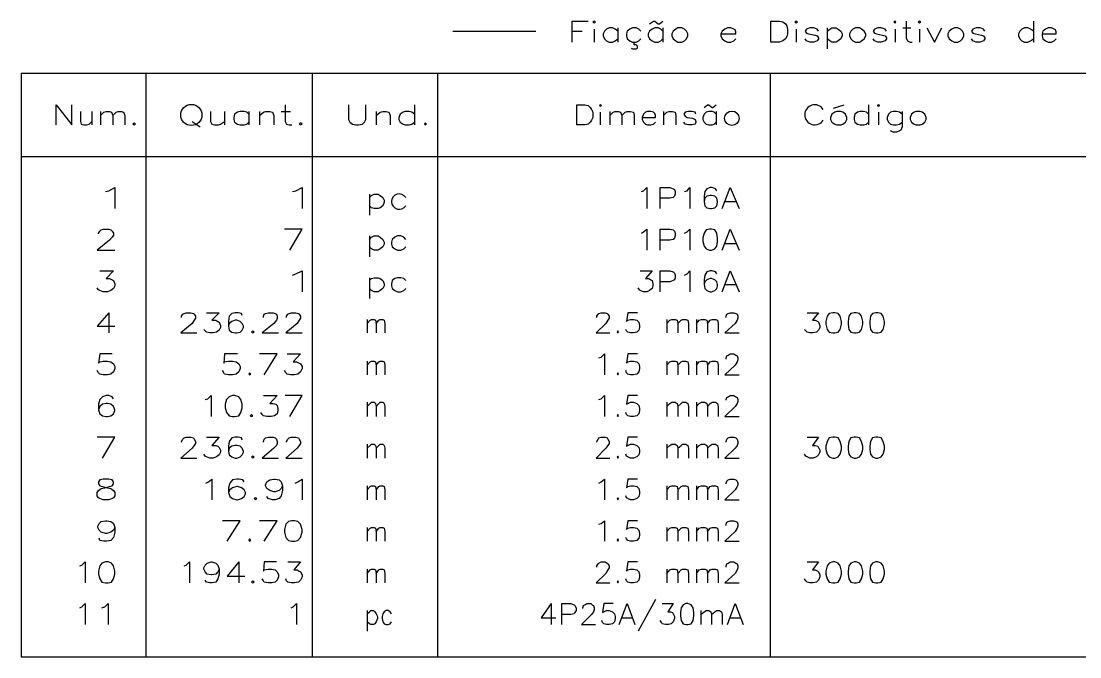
# Model space of a CAD drawing. Header units: millimetres. Extents: x 58 to 939, y 54 to 473.
# Drawn here: x 432 to 498.5, y 53.8 to 93.7 of the extents above; entities that cross this region are included whole.
import ezdxf

# ---------------------------------------------------------------- set-up
doc = ezdxf.new("R2010")
doc.units = ezdxf.units.MM
doc.layers.add('PDF_Geometry', color=7, linetype='Continuous')

msp = doc.modelspace()

# ---------------------------------------------------------------- linework, layer by layer
at = {"layer": 'PDF_Geometry', "lineweight": -3}
for points in [[(466.614, 92.428), (466.614, 93.74), (467.63, 93.74)], [(468.011, 93.232), (468.011, 92.428)], [(469.493, 93.105), (469.324, 93.232), (469.154, 93.317), (468.943, 93.317), (468.773, 93.232), (468.646, 93.105), (468.562, 92.936), (468.562, 92.809), (468.646, 92.639), (468.773, 92.512), (468.943, 92.428), (469.154, 92.428), (469.324, 92.512), (469.493, 92.639)], [(469.493, 93.317), (469.493, 92.428)], [(470.932, 93.105), (470.805, 93.232), (470.636, 93.317), (470.424, 93.317), (470.255, 93.232), (470.086, 93.105), (470.043, 92.936), (470.043, 92.809), (470.086, 92.639), (470.255, 92.512), (470.424, 92.428), (470.636, 92.428), (470.805, 92.512), (470.932, 92.639)], [(472.329, 93.105), (472.202, 93.232), (472.033, 93.317), (471.821, 93.317), (471.652, 93.232), (471.483, 93.105), (471.398, 92.936), (471.398, 92.809), (471.483, 92.639), (471.652, 92.512), (471.821, 92.428), (472.033, 92.428), (472.202, 92.512), (472.329, 92.639)], [(471.483, 93.571), (471.737, 93.74), (471.821, 93.74), (472.033, 93.571), (472.118, 93.571), (472.329, 93.74)], [(472.329, 93.317), (472.329, 92.428)], [(475.97, 92.936), (476.902, 92.936), (476.902, 93.063), (476.859, 93.19), (476.775, 93.232), (476.605, 93.317), (476.394, 93.317), (476.224, 93.232), (476.055, 93.105), (475.97, 92.936), (475.97, 92.809), (476.055, 92.639), (476.224, 92.512), (476.394, 92.428), (476.605, 92.428), (476.775, 92.512), (476.902, 92.639)], [(480.712, 93.232), (480.712, 92.428)], [(482.109, 93.105), (482.024, 93.232), (481.812, 93.317), (481.558, 93.317), (481.347, 93.232), (481.262, 93.105), (481.347, 92.978), (481.474, 92.936), (481.897, 92.851), (482.024, 92.809), (482.109, 92.682), (482.109, 92.639), (482.024, 92.512), (481.812, 92.428), (481.558, 92.428), (481.347, 92.512), (481.262, 92.639)], [(482.659, 93.317), (482.659, 92.004)], [(482.659, 93.105), (482.828, 93.232), (482.955, 93.317), (483.209, 93.317), (483.336, 93.232), (483.506, 93.105), (483.59, 92.936), (483.59, 92.809), (483.506, 92.639), (483.336, 92.512), (483.209, 92.428), (482.955, 92.428), (482.828, 92.512), (482.659, 92.639)], [(486.385, 93.105), (486.3, 93.232), (486.046, 93.317), (485.834, 93.317), (485.622, 93.232), (485.538, 93.105), (485.622, 92.978), (485.749, 92.936), (486.131, 92.851), (486.3, 92.809), (486.385, 92.682), (486.385, 92.639), (486.3, 92.512), (486.046, 92.428), (485.834, 92.428), (485.622, 92.512), (485.538, 92.639)], [(486.935, 93.232), (486.935, 92.428)], [(487.401, 93.317), (487.909, 93.317)], [(487.612, 93.74), (487.612, 92.682), (487.697, 92.512), (487.866, 92.428), (487.993, 92.428)], [(488.459, 93.232), (488.459, 92.428)], [(488.925, 93.317), (489.39, 92.428), (489.856, 93.317)], [(492.565, 93.105), (492.481, 93.232), (492.269, 93.317), (492.015, 93.317), (491.803, 93.232), (491.719, 93.105), (491.803, 92.978), (491.973, 92.936), (492.354, 92.851), (492.481, 92.809), (492.565, 92.682), (492.565, 92.639), (492.481, 92.512), (492.269, 92.428), (492.015, 92.428), (491.803, 92.512), (491.719, 92.639)], [(495.614, 93.105), (495.444, 93.232), (495.275, 93.317), (495.063, 93.317), (494.894, 93.232), (494.767, 93.105), (494.682, 92.936), (494.682, 92.809), (494.767, 92.639), (494.894, 92.512), (495.063, 92.428), (495.275, 92.428), (495.444, 92.512), (495.614, 92.639)], [(495.614, 93.74), (495.614, 92.428)], [(496.164, 92.936), (497.053, 92.936), (497.053, 93.063), (497.011, 93.19), (496.926, 93.232), (496.757, 93.317), (496.545, 93.317), (496.376, 93.232), (496.206, 93.105), (496.164, 92.936), (496.164, 92.809), (496.206, 92.639), (496.376, 92.512), (496.545, 92.428), (496.757, 92.428), (496.926, 92.512), (497.053, 92.639)], [(459.121, 93.105), (464.328, 93.105)], [(466.614, 93.105), (467.249, 93.105)], [(470.34, 92.047), (470.424, 92.004), (470.636, 92.004), (470.721, 92.047), (470.721, 92.174), (470.636, 92.258), (470.509, 92.258), (470.509, 92.428)], [(431.984, 90.48), (562.799, 90.48)], [(431.984, 90.48), (431.984, 53.776)], [(439.816, 90.48), (439.816, 53.776)], [(450.273, 90.48), (450.273, 53.776)], [(458.147, 90.48), (458.147, 53.776)], [(479.061, 90.48), (479.061, 53.776)], [(434.186, 87.22), (434.186, 88.49), (435.159, 87.22), (435.159, 88.49)], [(435.71, 88.067), (435.71, 87.432), (435.752, 87.263), (435.921, 87.22), (436.091, 87.22), (436.26, 87.263), (436.429, 87.432)], [(436.429, 88.067), (436.429, 87.22)], [(436.98, 88.067), (436.98, 87.22)], [(436.98, 87.813), (437.191, 88.025), (437.318, 88.067), (437.53, 88.067), (437.657, 88.025), (437.742, 87.813), (437.742, 87.22)], [(437.742, 87.813), (437.954, 88.025), (438.081, 88.067), (438.292, 88.067), (438.419, 88.025), (438.504, 87.813), (438.504, 87.22)], [(443.88, 88.067), (443.88, 87.432), (443.965, 87.263), (444.134, 87.22), (444.388, 87.22), (444.515, 87.263), (444.769, 87.432)], [(444.769, 88.067), (444.769, 87.22)], [(446.293, 87.898), (446.166, 88.025), (445.997, 88.067), (445.743, 88.067), (445.574, 88.025), (445.404, 87.898), (445.362, 87.686), (445.362, 87.559), (445.404, 87.39), (445.574, 87.263), (445.743, 87.22), (445.997, 87.22), (446.166, 87.263), (446.293, 87.39)], [(446.293, 88.067), (446.293, 87.22)], [(446.971, 88.067), (446.971, 87.22)], [(446.971, 87.813), (447.225, 88.025), (447.352, 88.067), (447.606, 88.067), (447.775, 88.025), (447.86, 87.813), (447.86, 87.22)], [(448.326, 88.067), (448.918, 88.067)], [(448.58, 88.49), (448.58, 87.432), (448.664, 87.263), (448.834, 87.22), (449.003, 87.22)], [(452.559, 88.49), (452.559, 87.559), (452.644, 87.39), (452.813, 87.263), (453.025, 87.22), (453.194, 87.22), (453.448, 87.263), (453.575, 87.39), (453.66, 87.559), (453.66, 88.49)], [(454.295, 88.067), (454.295, 87.22)], [(454.295, 87.813), (454.549, 88.025), (454.718, 88.067), (454.93, 88.067), (455.099, 88.025), (455.184, 87.813), (455.184, 87.22)], [(456.708, 87.898), (456.538, 88.025), (456.369, 88.067), (456.115, 88.067), (455.988, 88.025), (455.819, 87.898), (455.734, 87.686), (455.734, 87.559), (455.819, 87.39), (455.988, 87.263), (456.115, 87.22), (456.369, 87.22), (456.538, 87.263), (456.708, 87.39)], [(456.708, 88.49), (456.708, 87.22)], [(468.392, 88.025), (468.392, 87.22)], [(468.985, 88.067), (468.985, 87.22)], [(468.985, 87.813), (469.197, 88.025), (469.324, 88.067), (469.535, 88.067), (469.662, 88.025), (469.747, 87.813), (469.747, 87.22)], [(469.747, 87.813), (469.959, 88.025), (470.086, 88.067), (470.297, 88.067), (470.467, 88.025), (470.509, 87.813), (470.509, 87.22)], [(471.017, 87.686), (471.864, 87.686), (471.864, 87.813), (471.821, 87.94), (471.737, 88.025), (471.567, 88.067), (471.356, 88.067), (471.229, 88.025), (471.102, 87.898), (471.017, 87.686), (471.017, 87.559), (471.102, 87.39), (471.229, 87.263), (471.356, 87.22), (471.567, 87.22), (471.737, 87.263), (471.864, 87.39)], [(472.372, 88.067), (472.372, 87.22)], [(472.372, 87.813), (472.583, 88.025), (472.71, 88.067), (472.922, 88.067), (473.091, 88.025), (473.134, 87.813), (473.134, 87.22)], [(474.404, 87.898), (474.361, 88.025), (474.15, 88.067), (473.938, 88.067), (473.726, 88.025), (473.642, 87.898), (473.726, 87.771), (473.853, 87.686), (474.192, 87.644), (474.361, 87.559), (474.404, 87.432), (474.404, 87.39), (474.361, 87.263), (474.15, 87.22), (473.938, 87.22), (473.726, 87.263), (473.642, 87.39)], [(475.674, 87.898), (475.547, 88.025), (475.42, 88.067), (475.208, 88.067), (475.039, 88.025), (474.912, 87.898), (474.827, 87.686), (474.827, 87.559), (474.912, 87.39), (475.039, 87.263), (475.208, 87.22), (475.42, 87.22), (475.547, 87.263), (475.674, 87.39)], [(474.912, 88.321), (475.123, 88.49), (475.208, 88.49), (475.42, 88.321), (475.462, 88.321), (475.674, 88.49)], [(475.674, 88.067), (475.674, 87.22)], [(483.04, 88.279), (483.717, 88.49)], [(485.241, 87.898), (485.114, 88.025), (484.945, 88.067), (484.733, 88.067), (484.564, 88.025), (484.395, 87.898), (484.352, 87.686), (484.352, 87.559), (484.395, 87.39), (484.564, 87.263), (484.733, 87.22), (484.945, 87.22), (485.114, 87.263), (485.241, 87.39)], [(485.241, 88.49), (485.241, 87.22)], [(485.876, 88.025), (485.876, 87.22)], [(487.358, 87.898), (487.189, 88.025), (487.02, 88.067), (486.808, 88.067), (486.639, 88.025), (486.512, 87.898), (486.427, 87.686), (486.427, 87.559), (486.512, 87.39), (486.639, 87.263), (486.808, 87.22), (487.02, 87.22), (487.189, 87.263), (487.358, 87.39)], [(487.358, 88.067), (487.358, 87.093), (487.274, 86.882), (487.189, 86.839), (487.02, 86.755), (486.808, 86.755), (486.639, 86.839)], [(442.737, 87.432), (443.245, 87.093)], [(431.984, 85.231), (562.799, 85.231)], [(437.276, 83.029), (437.488, 83.072), (437.869, 83.283), (437.869, 81.971)], [(449.045, 83.029), (449.257, 83.072), (449.638, 83.283), (449.638, 81.971)], [(470.975, 83.029), (471.102, 83.072), (471.313, 83.283), (471.313, 81.971)], [(472.16, 81.971), (472.16, 83.283), (472.753, 83.283), (472.964, 83.199), (473.049, 83.156), (473.091, 83.029), (473.091, 82.86), (473.049, 82.733), (472.964, 82.648), (472.753, 82.606), (472.16, 82.606)], [(473.684, 83.029), (473.853, 83.072), (474.023, 83.283), (474.023, 81.971)], [(475.716, 83.072), (475.631, 83.199), (475.42, 83.283), (475.293, 83.283), (475.081, 83.199), (474.954, 83.029), (474.912, 82.733), (474.912, 82.394), (474.954, 82.14), (475.081, 82.013), (475.293, 81.971), (475.377, 81.971), (475.589, 82.013), (475.716, 82.14), (475.758, 82.352), (475.758, 82.394), (475.716, 82.606), (475.589, 82.733), (475.377, 82.775), (475.293, 82.775), (475.081, 82.733), (474.954, 82.606), (474.912, 82.394)], [(476.055, 81.971), (476.563, 83.283), (477.113, 81.971)], [(453.871, 82.86), (453.871, 81.548)], [(453.871, 82.648), (453.998, 82.775), (454.168, 82.86), (454.422, 82.86), (454.549, 82.775), (454.718, 82.648), (454.803, 82.479), (454.803, 82.352), (454.718, 82.14), (454.549, 82.013), (454.422, 81.971), (454.168, 81.971), (453.998, 82.013), (453.871, 82.14)], [(476.224, 82.394), (476.902, 82.394)], [(436.853, 80.362), (436.853, 80.405), (436.937, 80.532), (437.022, 80.616), (437.149, 80.659), (437.488, 80.659), (437.615, 80.616), (437.699, 80.532), (437.784, 80.405), (437.784, 80.278), (437.699, 80.151), (437.53, 79.981), (436.768, 79.346), (437.869, 79.346)], [(448.876, 79.346), (449.638, 80.659), (448.537, 80.659)], [(470.975, 80.405), (471.102, 80.489), (471.313, 80.659), (471.313, 79.346)], [(472.16, 79.346), (472.16, 80.659), (472.753, 80.659), (472.964, 80.616), (473.049, 80.532), (473.091, 80.405), (473.091, 80.235), (473.049, 80.108), (472.964, 80.024), (472.753, 79.981), (472.16, 79.981)], [(473.684, 80.405), (473.853, 80.489), (474.023, 80.659), (474.023, 79.346)], [(476.055, 79.346), (476.563, 80.659), (477.113, 79.346)], [(453.871, 80.235), (453.871, 78.923)], [(453.871, 80.024), (453.998, 80.151), (454.168, 80.235), (454.422, 80.235), (454.549, 80.151), (454.718, 80.024), (454.803, 79.854), (454.803, 79.727), (454.718, 79.558), (454.549, 79.431), (454.422, 79.346), (454.168, 79.346), (453.998, 79.431), (453.871, 79.558)], [(456.157, 80.024), (456.03, 80.151), (455.861, 80.235), (455.649, 80.235), (455.48, 80.151), (455.311, 80.024), (455.268, 79.854), (455.268, 79.727), (455.311, 79.558), (455.48, 79.431), (455.649, 79.346), (455.861, 79.346), (456.03, 79.431), (456.157, 79.558)], [(476.224, 79.77), (476.902, 79.77)], [(436.937, 78.034), (437.784, 78.034), (437.318, 77.568), (437.53, 77.568), (437.699, 77.483), (437.784, 77.441), (437.869, 77.229), (437.869, 77.102), (437.784, 76.933), (437.615, 76.806), (437.403, 76.721), (437.149, 76.721), (436.937, 76.806), (436.853, 76.848), (436.768, 76.975)], [(449.045, 77.78), (449.257, 77.864), (449.638, 78.034), (449.638, 76.721)], [(470.89, 78.034), (471.652, 78.034), (471.229, 77.568), (471.44, 77.568), (471.567, 77.483), (471.652, 77.441), (471.694, 77.229), (471.694, 77.102), (471.652, 76.933), (471.483, 76.806), (471.313, 76.721), (471.102, 76.721), (470.89, 76.806), (470.848, 76.848), (470.763, 76.975)], [(472.16, 76.721), (472.16, 78.034), (472.753, 78.034), (472.964, 77.991), (473.049, 77.907), (473.091, 77.78), (473.091, 77.61), (473.049, 77.483), (472.964, 77.441), (472.753, 77.356), (472.16, 77.356)], [(473.684, 77.78), (473.853, 77.864), (474.023, 78.034), (474.023, 76.721)], [(475.716, 77.864), (475.631, 77.991), (475.42, 78.034), (475.293, 78.034), (475.081, 77.991), (474.954, 77.78), (474.912, 77.483), (474.912, 77.187), (474.954, 76.933), (475.081, 76.806), (475.293, 76.721), (475.377, 76.721), (475.589, 76.806), (475.716, 76.933), (475.758, 77.102), (475.758, 77.187), (475.716, 77.356), (475.589, 77.483), (475.377, 77.568), (475.293, 77.568), (475.081, 77.483), (474.954, 77.356), (474.912, 77.187)], [(476.055, 76.721), (476.563, 78.034), (477.113, 76.721)], [(453.871, 77.61), (453.871, 76.298)], [(453.871, 77.441), (453.998, 77.568), (454.168, 77.61), (454.422, 77.61), (454.549, 77.568), (454.718, 77.441), (454.803, 77.229), (454.803, 77.102), (454.718, 76.933), (454.549, 76.806), (454.422, 76.721), (454.168, 76.721), (453.998, 76.806), (453.871, 76.933)], [(456.157, 77.441), (456.03, 77.568), (455.861, 77.61), (455.649, 77.61), (455.48, 77.568), (455.311, 77.441), (455.268, 77.229), (455.268, 77.102), (455.311, 76.933), (455.48, 76.806), (455.649, 76.721), (455.861, 76.721), (456.03, 76.806), (456.157, 76.933)], [(476.224, 77.187), (476.902, 77.187)], [(437.488, 75.409), (436.768, 74.562), (437.869, 74.562)], [(437.488, 75.409), (437.488, 74.139)], [(442.06, 75.113), (442.06, 75.197), (442.145, 75.324), (442.229, 75.367), (442.356, 75.409), (442.653, 75.409), (442.822, 75.367), (442.864, 75.324), (442.949, 75.197), (442.949, 75.07), (442.864, 74.943), (442.737, 74.732), (442.018, 74.139), (443.034, 74.139)], [(443.626, 75.409), (444.431, 75.409), (443.965, 74.943), (444.219, 74.943), (444.346, 74.859), (444.431, 74.816), (444.515, 74.605), (444.515, 74.478), (444.431, 74.308), (444.261, 74.181), (444.05, 74.139), (443.838, 74.139), (443.626, 74.181), (443.542, 74.266), (443.457, 74.351)], [(445.87, 75.24), (445.828, 75.367), (445.616, 75.409), (445.447, 75.409), (445.235, 75.367), (445.066, 75.197), (445.023, 74.859), (445.023, 74.562), (445.066, 74.308), (445.235, 74.181), (445.447, 74.139), (445.531, 74.139), (445.743, 74.181), (445.87, 74.308), (445.955, 74.478), (445.955, 74.562), (445.87, 74.732), (445.743, 74.859), (445.531, 74.943), (445.447, 74.943), (445.235, 74.859), (445.066, 74.732), (445.023, 74.562)], [(447.225, 75.113), (447.225, 75.197), (447.267, 75.324), (447.352, 75.367), (447.521, 75.409), (447.818, 75.409), (447.945, 75.367), (448.029, 75.324), (448.072, 75.197), (448.072, 75.07), (448.029, 74.943), (447.86, 74.732), (447.14, 74.139), (448.156, 74.139)], [(448.664, 75.113), (448.664, 75.197), (448.749, 75.324), (448.834, 75.367), (448.961, 75.409), (449.257, 75.409), (449.426, 75.367), (449.469, 75.324), (449.553, 75.197), (449.553, 75.07), (449.469, 74.943), (449.342, 74.732), (448.622, 74.139), (449.638, 74.139)], [(468.181, 75.113), (468.181, 75.197), (468.265, 75.324), (468.308, 75.367), (468.435, 75.409), (468.689, 75.409), (468.816, 75.367), (468.858, 75.324), (468.943, 75.197), (468.943, 75.07), (468.858, 74.943), (468.731, 74.732), (468.138, 74.139), (468.985, 74.139)], [(470.721, 75.409), (470.128, 75.409), (470.043, 74.859), (470.128, 74.943), (470.297, 74.986), (470.467, 74.986), (470.678, 74.943), (470.805, 74.816), (470.848, 74.605), (470.848, 74.478), (470.805, 74.308), (470.678, 74.181), (470.467, 74.139), (470.297, 74.139), (470.128, 74.181), (470.043, 74.266), (470.001, 74.351)], [(476.309, 75.113), (476.309, 75.197), (476.351, 75.324), (476.436, 75.367), (476.563, 75.409), (476.775, 75.409), (476.902, 75.367), (476.986, 75.324), (477.029, 75.197), (477.029, 75.07), (476.986, 74.943), (476.859, 74.732), (476.224, 74.139), (477.113, 74.139)], [(481.389, 75.409), (482.109, 75.409), (481.728, 74.943), (481.897, 74.943), (482.066, 74.859), (482.109, 74.816), (482.193, 74.605), (482.193, 74.478), (482.109, 74.308), (481.982, 74.181), (481.77, 74.139), (481.558, 74.139), (481.389, 74.181), (481.304, 74.266), (481.22, 74.351)], [(453.744, 74.986), (453.744, 74.139)], [(453.744, 74.732), (453.914, 74.943), (453.998, 74.986), (454.168, 74.986), (454.252, 74.943), (454.295, 74.732), (454.295, 74.139)], [(454.295, 74.732), (454.464, 74.943), (454.549, 74.986), (454.718, 74.986), (454.803, 74.943), (454.845, 74.732), (454.845, 74.139)], [(472.583, 74.986), (472.583, 74.139)], [(472.583, 74.732), (472.753, 74.943), (472.88, 74.986), (473.091, 74.986), (473.218, 74.943), (473.261, 74.732), (473.261, 74.139)], [(473.261, 74.732), (473.472, 74.943), (473.557, 74.986), (473.769, 74.986), (473.896, 74.943), (473.938, 74.732), (473.938, 74.139)], [(474.446, 74.986), (474.446, 74.139)], [(474.446, 74.732), (474.615, 74.943), (474.742, 74.986), (474.954, 74.986), (475.081, 74.943), (475.123, 74.732), (475.123, 74.139)], [(475.123, 74.732), (475.293, 74.943), (475.42, 74.986), (475.631, 74.986), (475.758, 74.943), (475.801, 74.732), (475.801, 74.139)], [(437.699, 72.827), (436.937, 72.827), (436.853, 72.234), (436.937, 72.319), (437.149, 72.361), (437.403, 72.361), (437.615, 72.319), (437.784, 72.192), (437.869, 72.022), (437.869, 71.895), (437.784, 71.684), (437.615, 71.557), (437.403, 71.514), (437.149, 71.514), (436.937, 71.557), (436.853, 71.641), (436.768, 71.768)], [(445.574, 72.827), (444.769, 72.827), (444.727, 72.234), (444.769, 72.319), (445.023, 72.361), (445.277, 72.361), (445.489, 72.319), (445.658, 72.192), (445.743, 72.022), (445.743, 71.895), (445.658, 71.684), (445.489, 71.557), (445.277, 71.514), (445.023, 71.514), (444.769, 71.557), (444.727, 71.641), (444.642, 71.768)], [(447.267, 71.514), (448.072, 72.827), (446.971, 72.827)], [(448.707, 72.827), (449.553, 72.827), (449.088, 72.319), (449.299, 72.319), (449.469, 72.234), (449.553, 72.192), (449.638, 72.022), (449.638, 71.895), (449.553, 71.684), (449.384, 71.557), (449.172, 71.514), (448.918, 71.514), (448.707, 71.557), (448.622, 71.641), (448.537, 71.768)], [(468.308, 72.573), (468.435, 72.615), (468.646, 72.827), (468.646, 71.514)], [(470.721, 72.827), (470.128, 72.827), (470.043, 72.234), (470.128, 72.319), (470.297, 72.361), (470.467, 72.361), (470.678, 72.319), (470.805, 72.192), (470.848, 72.022), (470.848, 71.895), (470.805, 71.684), (470.678, 71.557), (470.467, 71.514), (470.297, 71.514), (470.128, 71.557), (470.043, 71.641), (470.001, 71.768)], [(476.309, 72.488), (476.309, 72.573), (476.351, 72.7), (476.436, 72.742), (476.563, 72.827), (476.775, 72.827), (476.902, 72.742), (476.986, 72.7), (477.029, 72.573), (477.029, 72.446), (476.986, 72.319), (476.859, 72.107), (476.224, 71.514), (477.113, 71.514)], [(453.744, 72.361), (453.744, 71.514)], [(453.744, 72.107), (453.914, 72.319), (453.998, 72.361), (454.168, 72.361), (454.252, 72.319), (454.295, 72.107), (454.295, 71.514)], [(454.295, 72.107), (454.464, 72.319), (454.549, 72.361), (454.718, 72.361), (454.803, 72.319), (454.845, 72.107), (454.845, 71.514)], [(472.583, 72.361), (472.583, 71.514)], [(472.583, 72.107), (472.753, 72.319), (472.88, 72.361), (473.091, 72.361), (473.218, 72.319), (473.261, 72.107), (473.261, 71.514)], [(473.261, 72.107), (473.472, 72.319), (473.557, 72.361), (473.769, 72.361), (473.896, 72.319), (473.938, 72.107), (473.938, 71.514)], [(474.446, 72.361), (474.446, 71.514)], [(474.446, 72.107), (474.615, 72.319), (474.742, 72.361), (474.954, 72.361), (475.081, 72.319), (475.123, 72.107), (475.123, 71.514)], [(475.123, 72.107), (475.293, 72.319), (475.42, 72.361), (475.631, 72.361), (475.758, 72.319), (475.801, 72.107), (475.801, 71.514)], [(437.784, 69.99), (437.699, 70.117), (437.488, 70.202), (437.318, 70.202), (437.107, 70.117), (436.937, 69.948), (436.853, 69.652), (436.853, 69.313), (436.937, 69.059), (437.107, 68.932), (437.318, 68.889), (437.403, 68.889), (437.615, 68.932), (437.784, 69.059), (437.869, 69.27), (437.869, 69.313), (437.784, 69.524), (437.615, 69.652), (437.403, 69.694), (437.318, 69.694), (437.107, 69.652), (436.937, 69.524), (436.853, 69.313)], [(443.542, 69.948), (443.711, 69.99), (443.923, 70.202), (443.923, 68.889)], [(447.225, 70.202), (448.072, 70.202), (447.606, 69.694), (447.818, 69.694), (447.987, 69.652), (448.072, 69.567), (448.114, 69.397), (448.114, 69.27), (448.072, 69.059), (447.902, 68.932), (447.691, 68.889), (447.437, 68.889), (447.225, 68.932), (447.14, 69.016), (447.055, 69.143)], [(448.876, 68.889), (449.638, 70.202), (448.58, 70.202)], [(468.308, 69.948), (468.435, 69.99), (468.646, 70.202), (468.646, 68.889)], [(470.721, 70.202), (470.128, 70.202), (470.043, 69.652), (470.128, 69.694), (470.297, 69.779), (470.467, 69.779), (470.678, 69.694), (470.805, 69.567), (470.848, 69.397), (470.848, 69.27), (470.805, 69.059), (470.678, 68.932), (470.467, 68.889), (470.297, 68.889), (470.128, 68.932), (470.043, 69.016), (470.001, 69.143)], [(476.309, 69.906), (476.309, 69.948), (476.351, 70.075), (476.436, 70.117), (476.563, 70.202), (476.775, 70.202), (476.902, 70.117), (476.986, 70.075), (477.029, 69.948), (477.029, 69.821), (476.986, 69.694), (476.859, 69.524), (476.224, 68.889), (477.113, 68.889)], [(453.744, 69.779), (453.744, 68.889)], [(453.744, 69.524), (453.914, 69.694), (453.998, 69.779), (454.168, 69.779), (454.252, 69.694), (454.295, 69.524), (454.295, 68.889)], [(454.295, 69.524), (454.464, 69.694), (454.549, 69.779), (454.718, 69.779), (454.803, 69.694), (454.845, 69.524), (454.845, 68.889)], [(472.583, 69.779), (472.583, 68.889)], [(472.583, 69.524), (472.753, 69.694), (472.88, 69.779), (473.091, 69.779), (473.218, 69.694), (473.261, 69.524), (473.261, 68.889)], [(473.261, 69.524), (473.472, 69.694), (473.557, 69.779), (473.769, 69.779), (473.896, 69.694), (473.938, 69.524), (473.938, 68.889)], [(474.446, 69.779), (474.446, 68.889)], [(474.446, 69.524), (474.615, 69.694), (474.742, 69.779), (474.954, 69.779), (475.081, 69.694), (475.123, 69.524), (475.123, 68.889)], [(475.123, 69.524), (475.293, 69.694), (475.42, 69.779), (475.631, 69.779), (475.758, 69.694), (475.801, 69.524), (475.801, 68.889)], [(437.107, 66.265), (437.869, 67.577), (436.768, 67.577)], [(442.06, 67.281), (442.06, 67.323), (442.145, 67.45), (442.229, 67.535), (442.356, 67.577), (442.653, 67.577), (442.822, 67.535), (442.864, 67.45), (442.949, 67.323), (442.949, 67.196), (442.864, 67.069), (442.737, 66.9), (442.018, 66.265), (443.034, 66.265)], [(443.626, 67.577), (444.431, 67.577), (443.965, 67.069), (444.219, 67.069), (444.346, 67.027), (444.431, 66.942), (444.515, 66.773), (444.515, 66.646), (444.431, 66.476), (444.261, 66.349), (444.05, 66.265), (443.838, 66.265), (443.626, 66.349), (443.542, 66.392), (443.457, 66.519)], [(445.87, 67.408), (445.828, 67.535), (445.616, 67.577), (445.447, 67.577), (445.235, 67.535), (445.066, 67.323), (445.023, 67.027), (445.023, 66.688), (445.066, 66.476), (445.235, 66.349), (445.447, 66.265), (445.531, 66.265), (445.743, 66.349), (445.87, 66.476), (445.955, 66.646), (445.955, 66.688), (445.87, 66.9), (445.743, 67.027), (445.531, 67.069), (445.447, 67.069), (445.235, 67.027), (445.066, 66.9), (445.023, 66.688)], [(447.225, 67.281), (447.225, 67.323), (447.267, 67.45), (447.352, 67.535), (447.521, 67.577), (447.818, 67.577), (447.945, 67.535), (448.029, 67.45), (448.072, 67.323), (448.072, 67.196), (448.029, 67.069), (447.86, 66.9), (447.14, 66.265), (448.156, 66.265)], [(448.664, 67.281), (448.664, 67.323), (448.749, 67.45), (448.834, 67.535), (448.961, 67.577), (449.257, 67.577), (449.426, 67.535), (449.469, 67.45), (449.553, 67.323), (449.553, 67.196), (449.469, 67.069), (449.342, 66.9), (448.622, 66.265), (449.638, 66.265)], [(468.181, 67.281), (468.181, 67.323), (468.265, 67.45), (468.308, 67.535), (468.435, 67.577), (468.689, 67.577), (468.816, 67.535), (468.858, 67.45), (468.943, 67.323), (468.943, 67.196), (468.858, 67.069), (468.731, 66.9), (468.138, 66.265), (468.985, 66.265)], [(470.721, 67.577), (470.128, 67.577), (470.043, 67.027), (470.128, 67.069), (470.297, 67.154), (470.467, 67.154), (470.678, 67.069), (470.805, 66.942), (470.848, 66.773), (470.848, 66.646), (470.805, 66.476), (470.678, 66.349), (470.467, 66.265), (470.297, 66.265), (470.128, 66.349), (470.043, 66.392), (470.001, 66.519)], [(476.309, 67.281), (476.309, 67.323), (476.351, 67.45), (476.436, 67.535), (476.563, 67.577), (476.775, 67.577), (476.902, 67.535), (476.986, 67.45), (477.029, 67.323), (477.029, 67.196), (476.986, 67.069), (476.859, 66.9), (476.224, 66.265), (477.113, 66.265)], [(481.389, 67.577), (482.109, 67.577), (481.728, 67.069), (481.897, 67.069), (482.066, 67.027), (482.109, 66.942), (482.193, 66.773), (482.193, 66.646), (482.109, 66.476), (481.982, 66.349), (481.77, 66.265), (481.558, 66.265), (481.389, 66.349), (481.304, 66.392), (481.22, 66.519)], [(453.744, 67.154), (453.744, 66.265)], [(453.744, 66.9), (453.914, 67.069), (453.998, 67.154), (454.168, 67.154), (454.252, 67.069), (454.295, 66.9), (454.295, 66.265)], [(454.295, 66.9), (454.464, 67.069), (454.549, 67.154), (454.718, 67.154), (454.803, 67.069), (454.845, 66.9), (454.845, 66.265)], [(472.583, 67.154), (472.583, 66.265)], [(472.583, 66.9), (472.753, 67.069), (472.88, 67.154), (473.091, 67.154), (473.218, 67.069), (473.261, 66.9), (473.261, 66.265)], [(473.261, 66.9), (473.472, 67.069), (473.557, 67.154), (473.769, 67.154), (473.896, 67.069), (473.938, 66.9), (473.938, 66.265)], [(474.446, 67.154), (474.446, 66.265)], [(474.446, 66.9), (474.615, 67.069), (474.742, 67.154), (474.954, 67.154), (475.081, 67.069), (475.123, 66.9), (475.123, 66.265)], [(475.123, 66.9), (475.293, 67.069), (475.42, 67.154), (475.631, 67.154), (475.758, 67.069), (475.801, 66.9), (475.801, 66.265)], [(443.584, 64.698), (443.753, 64.783), (443.965, 64.952), (443.965, 63.64)], [(445.997, 64.783), (445.912, 64.91), (445.658, 64.952), (445.531, 64.952), (445.277, 64.91), (445.108, 64.698), (445.023, 64.402), (445.023, 64.106), (445.108, 63.852), (445.277, 63.725), (445.531, 63.64), (445.574, 63.64), (445.828, 63.725), (445.997, 63.852), (446.082, 64.021), (446.082, 64.106), (445.997, 64.275), (445.828, 64.402), (445.574, 64.487), (445.531, 64.487), (445.277, 64.402), (445.108, 64.275), (445.023, 64.106)], [(448.41, 64.529), (448.326, 64.36), (448.199, 64.233), (447.945, 64.148), (447.86, 64.148), (447.606, 64.233), (447.437, 64.36), (447.352, 64.529), (447.352, 64.571), (447.437, 64.783), (447.606, 64.91), (447.86, 64.952), (447.945, 64.952), (448.199, 64.91), (448.326, 64.783), (448.41, 64.529), (448.41, 64.233), (448.326, 63.894), (448.199, 63.725), (447.945, 63.64), (447.775, 63.64), (447.521, 63.725), (447.437, 63.852)], [(449.215, 64.698), (449.384, 64.783), (449.638, 64.952), (449.638, 63.64)], [(468.308, 64.698), (468.435, 64.783), (468.646, 64.952), (468.646, 63.64)], [(470.721, 64.952), (470.128, 64.952), (470.043, 64.402), (470.128, 64.487), (470.297, 64.529), (470.467, 64.529), (470.678, 64.487), (470.805, 64.36), (470.848, 64.148), (470.848, 64.021), (470.805, 63.852), (470.678, 63.725), (470.467, 63.64), (470.297, 63.64), (470.128, 63.725), (470.043, 63.767), (470.001, 63.894)], [(476.309, 64.656), (476.309, 64.698), (476.351, 64.825), (476.436, 64.91), (476.563, 64.952), (476.775, 64.952), (476.902, 64.91), (476.986, 64.825), (477.029, 64.698), (477.029, 64.571), (476.986, 64.487), (476.859, 64.275), (476.224, 63.64), (477.113, 63.64)], [(453.744, 64.529), (453.744, 63.64)], [(453.744, 64.275), (453.914, 64.487), (453.998, 64.529), (454.168, 64.529), (454.252, 64.487), (454.295, 64.275), (454.295, 63.64)], [(454.295, 64.275), (454.464, 64.487), (454.549, 64.529), (454.718, 64.529), (454.803, 64.487), (454.845, 64.275), (454.845, 63.64)], [(472.583, 64.529), (472.583, 63.64)], [(472.583, 64.275), (472.753, 64.487), (472.88, 64.529), (473.091, 64.529), (473.218, 64.487), (473.261, 64.275), (473.261, 63.64)], [(473.261, 64.275), (473.472, 64.487), (473.557, 64.529), (473.769, 64.529), (473.896, 64.487), (473.938, 64.275), (473.938, 63.64)], [(474.446, 64.529), (474.446, 63.64)], [(474.446, 64.275), (474.615, 64.487), (474.742, 64.529), (474.954, 64.529), (475.081, 64.487), (475.123, 64.275), (475.123, 63.64)], [(475.123, 64.275), (475.293, 64.487), (475.42, 64.529), (475.631, 64.529), (475.758, 64.487), (475.801, 64.275), (475.801, 63.64)], [(437.869, 61.904), (437.784, 61.735), (437.615, 61.608), (437.361, 61.523), (437.276, 61.523), (437.022, 61.608), (436.895, 61.735), (436.81, 61.904), (436.81, 61.989), (436.895, 62.158), (437.022, 62.285), (437.276, 62.328), (437.361, 62.328), (437.615, 62.285), (437.784, 62.158), (437.869, 61.904), (437.869, 61.608), (437.784, 61.269), (437.615, 61.1), (437.361, 61.058), (437.191, 61.058), (436.937, 61.1), (436.895, 61.227)], [(444.939, 61.058), (445.743, 62.328), (444.642, 62.328)], [(447.267, 61.058), (448.072, 62.328), (446.971, 62.328)], [(453.744, 61.904), (453.744, 61.058)], [(453.744, 61.65), (453.914, 61.862), (453.998, 61.904), (454.168, 61.904), (454.252, 61.862), (454.295, 61.65), (454.295, 61.058)], [(454.295, 61.65), (454.464, 61.862), (454.549, 61.904), (454.718, 61.904), (454.803, 61.862), (454.845, 61.65), (454.845, 61.058)], [(468.308, 62.116), (468.435, 62.158), (468.646, 62.328), (468.646, 61.058)], [(470.721, 62.328), (470.128, 62.328), (470.043, 61.777), (470.128, 61.862), (470.297, 61.904), (470.467, 61.904), (470.678, 61.862), (470.805, 61.735), (470.848, 61.523), (470.848, 61.396), (470.805, 61.227), (470.678, 61.1), (470.467, 61.058), (470.297, 61.058), (470.128, 61.1), (470.043, 61.185), (470.001, 61.269)], [(472.583, 61.904), (472.583, 61.058)], [(472.583, 61.65), (472.753, 61.862), (472.88, 61.904), (473.091, 61.904), (473.218, 61.862), (473.261, 61.65), (473.261, 61.058)], [(473.261, 61.65), (473.472, 61.862), (473.557, 61.904), (473.769, 61.904), (473.896, 61.862), (473.938, 61.65), (473.938, 61.058)], [(474.446, 61.904), (474.446, 61.058)], [(474.446, 61.65), (474.615, 61.862), (474.742, 61.904), (474.954, 61.904), (475.081, 61.862), (475.123, 61.65), (475.123, 61.058)], [(475.123, 61.65), (475.293, 61.862), (475.42, 61.904), (475.631, 61.904), (475.758, 61.862), (475.801, 61.65), (475.801, 61.058)], [(476.309, 62.031), (476.309, 62.116), (476.351, 62.243), (476.436, 62.285), (476.563, 62.328), (476.775, 62.328), (476.902, 62.285), (476.986, 62.243), (477.029, 62.116), (477.029, 61.989), (476.986, 61.862), (476.859, 61.65), (476.224, 61.058), (477.113, 61.058)], [(435.667, 59.491), (435.794, 59.533), (436.006, 59.745), (436.006, 58.433)], [(442.229, 59.491), (442.356, 59.533), (442.568, 59.745), (442.568, 58.433)], [(444.431, 59.279), (444.346, 59.11), (444.219, 58.983), (443.965, 58.941), (443.923, 58.941), (443.669, 58.983), (443.542, 59.11), (443.457, 59.279), (443.457, 59.364), (443.542, 59.533), (443.669, 59.66), (443.923, 59.745), (443.965, 59.745), (444.219, 59.66), (444.346, 59.533), (444.431, 59.279), (444.431, 58.983), (444.346, 58.687), (444.219, 58.475), (443.965, 58.433), (443.838, 58.433), (443.626, 58.475), (443.542, 58.602)], [(445.658, 59.745), (444.939, 58.856), (446.039, 58.856)], [(445.658, 59.745), (445.658, 58.433)], [(448.029, 59.745), (447.267, 59.745), (447.225, 59.152), (447.267, 59.237), (447.521, 59.279), (447.733, 59.279), (447.945, 59.237), (448.072, 59.11), (448.156, 58.941), (448.156, 58.814), (448.072, 58.602), (447.945, 58.475), (447.733, 58.433), (447.521, 58.433), (447.267, 58.475), (447.225, 58.56), (447.14, 58.687)], [(448.749, 59.745), (449.553, 59.745), (449.13, 59.237), (449.342, 59.237), (449.469, 59.152), (449.553, 59.11), (449.638, 58.941), (449.638, 58.814), (449.553, 58.602), (449.426, 58.475), (449.172, 58.433), (448.961, 58.433), (448.749, 58.475), (448.664, 58.56), (448.622, 58.687)], [(453.744, 59.279), (453.744, 58.433)], [(453.744, 59.025), (453.914, 59.237), (453.998, 59.279), (454.168, 59.279), (454.252, 59.237), (454.295, 59.025), (454.295, 58.433)], [(454.295, 59.025), (454.464, 59.237), (454.549, 59.279), (454.718, 59.279), (454.803, 59.237), (454.845, 59.025), (454.845, 58.433)], [(468.181, 59.406), (468.181, 59.491), (468.265, 59.618), (468.308, 59.66), (468.435, 59.745), (468.689, 59.745), (468.816, 59.66), (468.858, 59.618), (468.943, 59.491), (468.943, 59.364), (468.858, 59.237), (468.731, 59.025), (468.138, 58.433), (468.985, 58.433)], [(470.721, 59.745), (470.128, 59.745), (470.043, 59.152), (470.128, 59.237), (470.297, 59.279), (470.467, 59.279), (470.678, 59.237), (470.805, 59.11), (470.848, 58.941), (470.848, 58.814), (470.805, 58.602), (470.678, 58.475), (470.467, 58.433), (470.297, 58.433), (470.128, 58.475), (470.043, 58.56), (470.001, 58.687)], [(472.583, 59.279), (472.583, 58.433)], [(472.583, 59.025), (472.753, 59.237), (472.88, 59.279), (473.091, 59.279), (473.218, 59.237), (473.261, 59.025), (473.261, 58.433)], [(473.261, 59.025), (473.472, 59.237), (473.557, 59.279), (473.769, 59.279), (473.896, 59.237), (473.938, 59.025), (473.938, 58.433)], [(474.446, 59.279), (474.446, 58.433)], [(474.446, 59.025), (474.615, 59.237), (474.742, 59.279), (474.954, 59.279), (475.081, 59.237), (475.123, 59.025), (475.123, 58.433)], [(475.123, 59.025), (475.293, 59.237), (475.42, 59.279), (475.631, 59.279), (475.758, 59.237), (475.801, 59.025), (475.801, 58.433)], [(476.309, 59.406), (476.309, 59.491), (476.351, 59.618), (476.436, 59.66), (476.563, 59.745), (476.775, 59.745), (476.902, 59.66), (476.986, 59.618), (477.029, 59.491), (477.029, 59.364), (476.986, 59.237), (476.859, 59.025), (476.224, 58.433), (477.113, 58.433)], [(481.389, 59.745), (482.109, 59.745), (481.728, 59.237), (481.897, 59.237), (482.066, 59.152), (482.109, 59.11), (482.193, 58.941), (482.193, 58.814), (482.109, 58.602), (481.982, 58.475), (481.77, 58.433), (481.558, 58.433), (481.389, 58.475), (481.304, 58.56), (481.22, 58.687)], [(471.864, 57.374), (470.763, 55.385)], [(435.667, 56.866), (435.794, 56.909), (436.006, 57.12), (436.006, 55.808)], [(437.064, 56.866), (437.234, 56.909), (437.445, 57.12), (437.445, 55.808)], [(448.961, 56.866), (449.088, 56.909), (449.299, 57.12), (449.299, 55.808)], [(453.744, 56.697), (453.744, 55.385)], [(453.744, 56.485), (453.871, 56.612), (453.956, 56.697), (454.125, 56.697), (454.21, 56.612), (454.295, 56.485), (454.379, 56.316), (454.379, 56.189), (454.295, 55.977), (454.21, 55.85), (454.125, 55.808), (453.956, 55.808), (453.871, 55.85), (453.744, 55.977)], [(455.268, 56.485), (455.184, 56.612), (455.057, 56.697), (454.93, 56.697), (454.803, 56.612), (454.718, 56.485), (454.676, 56.316), (454.676, 56.189), (454.718, 55.977), (454.803, 55.85), (454.93, 55.808), (455.057, 55.808), (455.184, 55.85), (455.268, 55.977)], [(465.302, 57.12), (464.667, 56.231), (465.598, 56.231)], [(465.302, 57.12), (465.302, 55.808)], [(465.979, 55.808), (465.979, 57.12), (466.529, 57.12), (466.741, 57.036), (466.784, 56.993), (466.868, 56.866), (466.868, 56.697), (466.784, 56.57), (466.741, 56.485), (466.529, 56.443), (465.979, 56.443)], [(467.292, 56.824), (467.292, 56.866), (467.334, 56.993), (467.419, 57.036), (467.546, 57.12), (467.8, 57.12), (467.884, 57.036), (467.969, 56.993), (468.011, 56.866), (468.011, 56.739), (467.969, 56.612), (467.842, 56.443), (467.207, 55.808), (468.096, 55.808)], [(469.197, 57.12), (468.604, 57.12), (468.519, 56.57), (468.604, 56.612), (468.773, 56.697), (468.943, 56.697), (469.154, 56.612), (469.281, 56.485), (469.324, 56.316), (469.324, 56.189), (469.281, 55.977), (469.154, 55.85), (468.943, 55.808), (468.773, 55.808), (468.604, 55.85), (468.519, 55.935), (468.477, 56.062)], [(469.578, 55.808), (470.086, 57.12), (470.551, 55.808)], [(472.287, 57.12), (472.964, 57.12), (472.626, 56.612), (472.795, 56.612), (472.922, 56.57), (472.964, 56.485), (473.049, 56.316), (473.049, 56.189), (472.964, 55.977), (472.837, 55.85), (472.668, 55.808), (472.499, 55.808), (472.287, 55.85), (472.245, 55.935), (472.16, 56.062)], [(474.7, 56.697), (474.7, 55.808)], [(474.7, 56.443), (474.912, 56.612), (475.039, 56.697), (475.208, 56.697), (475.335, 56.612), (475.377, 56.443), (475.377, 55.808)], [(475.377, 56.443), (475.589, 56.612), (475.716, 56.697), (475.885, 56.697), (476.012, 56.612), (476.055, 56.443), (476.055, 55.808)], [(476.394, 55.808), (476.859, 57.12), (477.367, 55.808)], [(469.747, 56.231), (470.382, 56.231)], [(476.563, 56.231), (477.198, 56.231)], [(431.984, 53.776), (562.799, 53.776)]]:
    msp.add_lwpolyline(points, dxfattribs=at)
for points in [[(467.927, 93.698), (468.011, 93.613), (468.096, 93.698), (468.011, 93.74)], [(473.261, 93.317), (473.134, 93.232), (472.964, 93.105), (472.88, 92.936), (472.88, 92.809), (472.964, 92.639), (473.134, 92.512), (473.261, 92.428), (473.515, 92.428), (473.684, 92.512), (473.811, 92.639), (473.896, 92.809), (473.896, 92.936), (473.811, 93.105), (473.684, 93.232), (473.515, 93.317)], [(479.103, 92.428), (479.103, 93.74), (479.653, 93.74), (479.865, 93.698), (480.034, 93.571), (480.119, 93.444), (480.161, 93.232), (480.161, 92.936), (480.119, 92.766), (480.034, 92.639), (479.865, 92.512), (479.653, 92.428)], [(480.627, 93.698), (480.712, 93.613), (480.796, 93.698), (480.712, 93.74)], [(484.437, 93.317), (484.268, 93.232), (484.141, 93.105), (484.056, 92.936), (484.056, 92.809), (484.141, 92.639), (484.268, 92.512), (484.437, 92.428), (484.691, 92.428), (484.818, 92.512), (484.987, 92.639), (485.072, 92.809), (485.072, 92.936), (484.987, 93.105), (484.818, 93.232), (484.691, 93.317)], [(486.85, 93.698), (486.935, 93.613), (486.977, 93.698), (486.935, 93.74)], [(488.374, 93.698), (488.459, 93.613), (488.544, 93.698), (488.459, 93.74)], [(490.66, 93.317), (490.491, 93.232), (490.322, 93.105), (490.237, 92.936), (490.237, 92.809), (490.322, 92.639), (490.491, 92.512), (490.66, 92.428), (490.872, 92.428), (491.041, 92.512), (491.168, 92.639), (491.253, 92.809), (491.253, 92.936), (491.168, 93.105), (491.041, 93.232), (490.872, 93.317)], [(466.911, 87.22), (466.911, 88.49), (467.419, 88.49), (467.63, 88.448), (467.757, 88.321), (467.842, 88.194), (467.927, 88.025), (467.927, 87.686), (467.842, 87.517), (467.757, 87.39), (467.63, 87.263), (467.419, 87.22)], [(468.35, 88.448), (468.392, 88.406), (468.477, 88.448), (468.392, 88.49)], [(483.252, 88.067), (483.125, 88.025), (482.955, 87.898), (482.871, 87.686), (482.871, 87.559), (482.955, 87.39), (483.125, 87.263), (483.252, 87.22), (483.506, 87.22), (483.633, 87.263), (483.802, 87.39), (483.887, 87.559), (483.887, 87.686), (483.802, 87.898), (483.633, 88.025), (483.506, 88.067)], [(485.792, 88.448), (485.876, 88.406), (485.961, 88.448), (485.876, 88.49)], [(488.247, 88.067), (488.12, 88.025), (487.951, 87.898), (487.866, 87.686), (487.866, 87.559), (487.951, 87.39), (488.12, 87.263), (488.247, 87.22), (488.501, 87.22), (488.628, 87.263), (488.798, 87.39), (488.882, 87.559), (488.882, 87.686), (488.798, 87.898), (488.628, 88.025), (488.501, 88.067)], [(439.097, 87.347), (439.012, 87.263), (439.097, 87.22), (439.181, 87.263)], [(449.553, 87.347), (449.469, 87.263), (449.553, 87.22), (449.638, 87.263)], [(457.385, 87.347), (457.343, 87.263), (457.385, 87.22), (457.47, 87.263)], [(475.25, 80.659), (475.039, 80.616), (474.912, 80.405), (474.827, 80.108), (474.827, 79.897), (474.912, 79.6), (475.039, 79.431), (475.25, 79.346), (475.377, 79.346), (475.589, 79.431), (475.716, 79.6), (475.758, 79.897), (475.758, 80.108), (475.716, 80.405), (475.589, 80.616), (475.377, 80.659)], [(482.998, 75.409), (482.786, 75.367), (482.659, 75.197), (482.574, 74.859), (482.574, 74.689), (482.659, 74.351), (482.786, 74.181), (482.998, 74.139), (483.125, 74.139), (483.336, 74.181), (483.463, 74.351), (483.548, 74.689), (483.548, 74.859), (483.463, 75.197), (483.336, 75.367), (483.125, 75.409)], [(484.352, 75.409), (484.141, 75.367), (484.014, 75.197), (483.971, 74.859), (483.971, 74.689), (484.014, 74.351), (484.141, 74.181), (484.352, 74.139), (484.479, 74.139), (484.691, 74.181), (484.818, 74.351), (484.903, 74.689), (484.903, 74.859), (484.818, 75.197), (484.691, 75.367), (484.479, 75.409)], [(485.707, 75.409), (485.495, 75.367), (485.368, 75.197), (485.326, 74.859), (485.326, 74.689), (485.368, 74.351), (485.495, 74.181), (485.707, 74.139), (485.834, 74.139), (486.046, 74.181), (486.173, 74.351), (486.258, 74.689), (486.258, 74.859), (486.173, 75.197), (486.046, 75.367), (485.834, 75.409)], [(446.547, 74.266), (446.463, 74.181), (446.547, 74.139), (446.632, 74.181)], [(469.493, 74.266), (469.451, 74.181), (469.493, 74.139), (469.535, 74.181)], [(446.336, 71.641), (446.293, 71.557), (446.336, 71.514), (446.42, 71.557)], [(469.493, 71.641), (469.451, 71.557), (469.493, 71.514), (469.535, 71.557)], [(445.277, 70.202), (445.066, 70.117), (444.896, 69.948), (444.812, 69.652), (444.812, 69.44), (444.896, 69.143), (445.066, 68.932), (445.277, 68.889), (445.404, 68.889), (445.658, 68.932), (445.785, 69.143), (445.87, 69.44), (445.87, 69.652), (445.785, 69.948), (445.658, 70.117), (445.404, 70.202)], [(446.463, 69.016), (446.378, 68.932), (446.463, 68.889), (446.547, 68.932)], [(469.493, 69.016), (469.451, 68.932), (469.493, 68.889), (469.535, 68.932)], [(482.998, 67.577), (482.786, 67.535), (482.659, 67.323), (482.574, 67.027), (482.574, 66.815), (482.659, 66.519), (482.786, 66.349), (482.998, 66.265), (483.125, 66.265), (483.336, 66.349), (483.463, 66.519), (483.548, 66.815), (483.548, 67.027), (483.463, 67.323), (483.336, 67.535), (483.125, 67.577)], [(484.352, 67.577), (484.141, 67.535), (484.014, 67.323), (483.971, 67.027), (483.971, 66.815), (484.014, 66.519), (484.141, 66.349), (484.352, 66.265), (484.479, 66.265), (484.691, 66.349), (484.818, 66.519), (484.903, 66.815), (484.903, 67.027), (484.818, 67.323), (484.691, 67.535), (484.479, 67.577)], [(485.707, 67.577), (485.495, 67.535), (485.368, 67.323), (485.326, 67.027), (485.326, 66.815), (485.368, 66.519), (485.495, 66.349), (485.707, 66.265), (485.834, 66.265), (486.046, 66.349), (486.173, 66.519), (486.258, 66.815), (486.258, 67.027), (486.173, 67.323), (486.046, 67.535), (485.834, 67.577)], [(446.547, 66.392), (446.463, 66.349), (446.547, 66.265), (446.632, 66.349)], [(469.493, 66.392), (469.451, 66.349), (469.493, 66.265), (469.535, 66.349)], [(437.149, 64.952), (436.937, 64.91), (436.853, 64.783), (436.853, 64.656), (436.937, 64.529), (437.107, 64.487), (437.403, 64.402), (437.615, 64.36), (437.784, 64.233), (437.869, 64.106), (437.869, 63.894), (437.784, 63.767), (437.699, 63.725), (437.488, 63.64), (437.149, 63.64), (436.937, 63.725), (436.853, 63.767), (436.768, 63.894), (436.768, 64.106), (436.853, 64.233), (437.022, 64.36), (437.234, 64.402), (437.53, 64.487), (437.699, 64.529), (437.784, 64.656), (437.784, 64.783), (437.699, 64.91), (437.488, 64.952)], [(446.717, 63.767), (446.632, 63.725), (446.717, 63.64), (446.801, 63.725)], [(469.493, 63.767), (469.451, 63.725), (469.493, 63.64), (469.535, 63.725)], [(449.003, 62.328), (448.791, 62.285), (448.622, 62.116), (448.537, 61.777), (448.537, 61.608), (448.622, 61.269), (448.791, 61.1), (449.003, 61.058), (449.172, 61.058), (449.384, 61.1), (449.553, 61.269), (449.638, 61.608), (449.638, 61.777), (449.553, 62.116), (449.384, 62.285), (449.172, 62.328)], [(446.336, 61.185), (446.293, 61.1), (446.336, 61.058), (446.42, 61.1)], [(469.493, 61.185), (469.451, 61.1), (469.493, 61.058), (469.535, 61.1)], [(437.276, 59.745), (437.064, 59.66), (436.937, 59.491), (436.853, 59.152), (436.853, 58.983), (436.937, 58.687), (437.064, 58.475), (437.276, 58.433), (437.445, 58.433), (437.657, 58.475), (437.784, 58.687), (437.869, 58.983), (437.869, 59.152), (437.784, 59.491), (437.657, 59.66), (437.445, 59.745)], [(482.998, 59.745), (482.786, 59.66), (482.659, 59.491), (482.574, 59.152), (482.574, 58.983), (482.659, 58.687), (482.786, 58.475), (482.998, 58.433), (483.125, 58.433), (483.336, 58.475), (483.463, 58.687), (483.548, 58.983), (483.548, 59.152), (483.463, 59.491), (483.336, 59.66), (483.125, 59.745)], [(484.352, 59.745), (484.141, 59.66), (484.014, 59.491), (483.971, 59.152), (483.971, 58.983), (484.014, 58.687), (484.141, 58.475), (484.352, 58.433), (484.479, 58.433), (484.691, 58.475), (484.818, 58.687), (484.903, 58.983), (484.903, 59.152), (484.818, 59.491), (484.691, 59.66), (484.479, 59.745)], [(485.707, 59.745), (485.495, 59.66), (485.368, 59.491), (485.326, 59.152), (485.326, 58.983), (485.368, 58.687), (485.495, 58.475), (485.707, 58.433), (485.834, 58.433), (486.046, 58.475), (486.173, 58.687), (486.258, 58.983), (486.258, 59.152), (486.173, 59.491), (486.046, 59.66), (485.834, 59.745)], [(446.547, 58.56), (446.463, 58.475), (446.547, 58.433), (446.632, 58.475)], [(469.493, 58.56), (469.451, 58.475), (469.493, 58.433), (469.535, 58.475)], [(473.769, 57.12), (473.599, 57.036), (473.472, 56.866), (473.43, 56.57), (473.43, 56.358), (473.472, 56.062), (473.599, 55.85), (473.769, 55.808), (473.896, 55.808), (474.107, 55.85), (474.234, 56.062), (474.277, 56.358), (474.277, 56.57), (474.234, 56.866), (474.107, 57.036), (473.896, 57.12)]]:
    msp.add_lwpolyline(points, close=True, dxfattribs=at)
for centre, radius in [((442.68, 87.844), 0.665), ((476.66, 87.633), 0.456)]:
    msp.add_circle(centre, radius, dxfattribs=at)
for centre, radius, start, end in [((481.871, 87.855), 0.632, 32.38946, 327.61054), ((455.745, 82.394), 0.484, 31.63876, 328.36124)]:
    msp.add_arc(centre, radius, start, end, dxfattribs=at)

doc.saveas('drawing.dxf')
